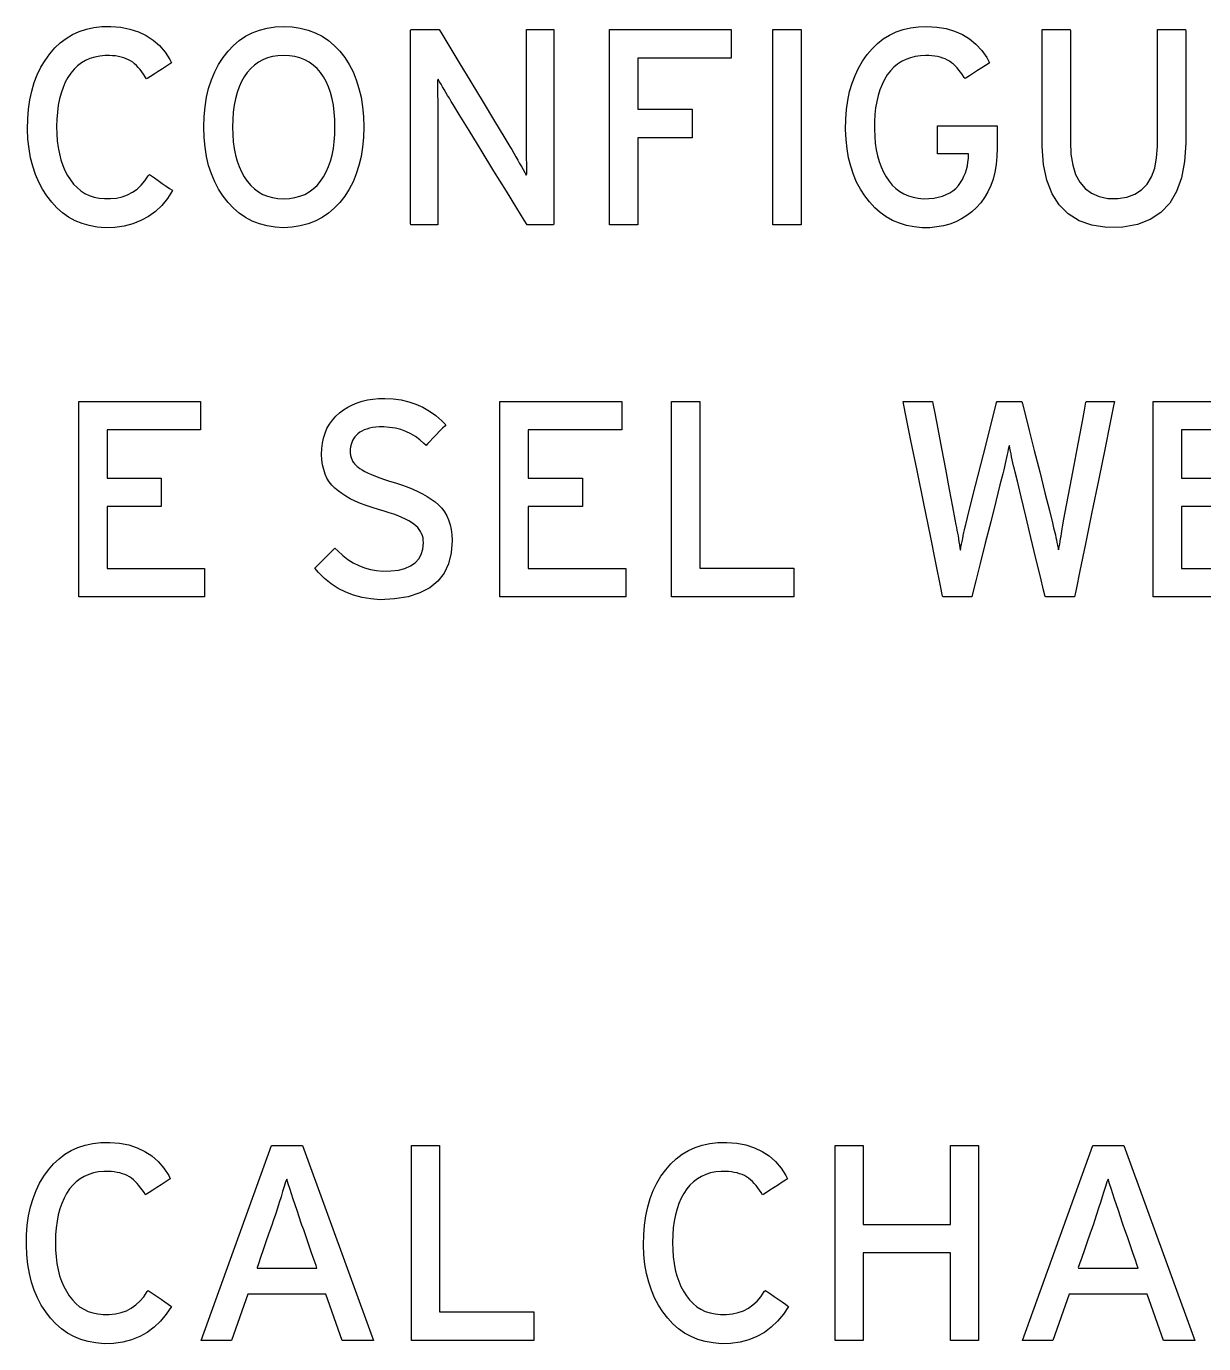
# Model space of a CAD drawing. Extents: x 1 to 47.7, y 0.2 to 33.5.
# Drawn here: x 8.819 to 10.403, y 23.699 to 25.469 of the extents above; entities that cross this region are included whole.
import ezdxf

# ---------------------------------------------------------------- set-up
doc = ezdxf.new("R2010")
doc.units = 0
doc.header["$MEASUREMENT"] = 0
doc.layers.add('6_0____DWG', color=7, linetype='CONTINUOUS')

msp = doc.modelspace()

# ---------------------------------------------------------------- linework, layer by layer
at = {"layer": '6_0____DWG'}
for points in [[(9.016, 25.2487), (9.0091, 25.2381), (9.0015, 25.2287), (8.993, 25.2206), (8.9837, 25.2137), (8.9735, 25.2082), (8.9626, 25.2038), (8.9508, 25.2008), (8.9383, 25.199), (8.9255, 25.1986), (8.9145, 25.1996), (8.9041, 25.2015), (8.8943, 25.2043), (8.885, 25.2081), (8.8763, 25.2129), (8.8681, 25.2186), (8.8606, 25.2253), (8.8535, 25.2329), (8.847, 25.2413), (8.8411, 25.2503), (8.836, 25.26), (8.8316, 25.2703), (8.828, 25.2812), (8.8251, 25.2928), (8.823, 25.3049), (8.8216, 25.3178), (8.821, 25.3313), (8.8213, 25.345), (8.8224, 25.3581), (8.8242, 25.3706), (8.8268, 25.3824), (8.8301, 25.3937), (8.8341, 25.4043), (8.839, 25.4143), (8.8446, 25.4236), (8.8509, 25.4324), (8.8577, 25.4403), (8.865, 25.4472), (8.8729, 25.4532), (8.8814, 25.4583), (8.8905, 25.4624), (8.9001, 25.4655), (8.9103, 25.4678), (8.921, 25.469), (8.9332, 25.4692), (8.9464, 25.4681), (8.9587, 25.4657), (8.9701, 25.462), (8.9805, 25.4571), (8.99, 25.4509), (8.9985, 25.4434), (9.006, 25.4347), (9.0126, 25.4247), (9.0145, 25.4201), (9.012, 25.4184), (9.0078, 25.4157), (9.0025, 25.4123), (8.9967, 25.4086), (8.9911, 25.405), (8.9863, 25.4019), (8.9828, 25.3996), (8.9812, 25.3986), (8.9793, 25.4017), (8.9771, 25.4051), (8.9748, 25.4083), (8.9724, 25.4113), (8.97, 25.4141), (8.9675, 25.4166), (8.965, 25.4189), (8.9624, 25.421), (8.9597, 25.4229), (8.9568, 25.4245), (8.9536, 25.4259), (8.9503, 25.4271), (8.9468, 25.4281), (8.9432, 25.4289), (8.9393, 25.4295), (8.9353, 25.4299), (8.9311, 25.4301), (8.9255, 25.4301), (8.9182, 25.4294), (8.9114, 25.4281), (8.905, 25.4261), (8.899, 25.4235), (8.8934, 25.4203), (8.8883, 25.4163), (8.8835, 25.4118), (8.8792, 25.4066), (8.8753, 25.4006), (8.8718, 25.3942), (8.8687, 25.3872), (8.8661, 25.3797), (8.864, 25.3717), (8.8623, 25.3632), (8.8611, 25.3542), (8.8604, 25.3447), (8.8601, 25.3347), (8.8604, 25.3248), (8.861, 25.3153), (8.8622, 25.3063), (8.8638, 25.2979), (8.8658, 25.2899), (8.8683, 25.2824), (8.8713, 25.2754), (8.8748, 25.269), (8.8787, 25.2629), (8.8829, 25.2574), (8.8876, 25.2525), (8.8927, 25.2483), (8.8982, 25.2448), (8.9041, 25.242), (8.9105, 25.2399), (8.9173, 25.2385), (8.9245, 25.2378), (8.9325, 25.2378), (8.9407, 25.2386), (8.9484, 25.2403), (8.9556, 25.2429), (8.9622, 25.2463), (8.9683, 25.2506), (8.9738, 25.2557), (8.9788, 25.2617), (8.9833, 25.2686), (8.985, 25.2701), (8.9877, 25.2683), (8.9918, 25.2655), (8.9968, 25.262), (9.0022, 25.2583), (9.0074, 25.2547), (9.0118, 25.2516), (9.0149, 25.2495)], [(9.2732, 25.334), (9.2728, 25.3201), (9.2715, 25.3068), (9.2695, 25.2942), (9.2667, 25.2822), (9.2631, 25.2709), (9.2588, 25.2603), (9.2536, 25.2504), (9.2477, 25.2412), (9.241, 25.2325), (9.2336, 25.2248), (9.2257, 25.218), (9.2171, 25.2122), (9.2079, 25.2075), (9.1982, 25.2037), (9.1878, 25.201), (9.1769, 25.1993), (9.1654, 25.1985), (9.154, 25.1993), (9.1432, 25.201), (9.1329, 25.2037), (9.1233, 25.2075), (9.1143, 25.2122), (9.1058, 25.218), (9.098, 25.2248), (9.0908, 25.2325), (9.0841, 25.2412), (9.078, 25.2504), (9.0728, 25.2603), (9.0683, 25.2709), (9.0646, 25.2822), (9.0618, 25.2942), (9.0597, 25.3068), (9.0584, 25.3201), (9.0579, 25.334), (9.0584, 25.348), (9.0597, 25.3613), (9.0618, 25.374), (9.0646, 25.386), (9.0683, 25.3973), (9.0728, 25.408), (9.078, 25.418), (9.0841, 25.4274), (9.0908, 25.436), (9.098, 25.4437), (9.1058, 25.4503), (9.1143, 25.456), (9.1233, 25.4607), (9.1329, 25.4643), (9.1432, 25.467), (9.154, 25.4687), (9.1654, 25.4693), (9.1769, 25.4687), (9.1878, 25.467), (9.1982, 25.4643), (9.2079, 25.4607), (9.2171, 25.456), (9.2257, 25.4503), (9.2336, 25.4437), (9.241, 25.436), (9.2477, 25.4274), (9.2536, 25.418), (9.2588, 25.408), (9.2631, 25.3973), (9.2667, 25.386), (9.2695, 25.374), (9.2715, 25.3613), (9.2728, 25.348)], [(9.4928, 25.2027), (9.4891, 25.2087), (9.4792, 25.2248), (9.465, 25.2478), (9.4483, 25.2749), (9.431, 25.3031), (9.4148, 25.3294), (9.4017, 25.3507), (9.3934, 25.3642), (9.3908, 25.3685), (9.3883, 25.3726), (9.3859, 25.3766), (9.3836, 25.3805), (9.3814, 25.3843), (9.3792, 25.3879), (9.3772, 25.3915), (9.3752, 25.3949), (9.3733, 25.3982), (9.3725, 25.396), (9.3725, 25.3897), (9.3725, 25.3832), (9.3725, 25.3765), (9.3726, 25.3696), (9.3726, 25.3625), (9.3727, 25.3551), (9.3728, 25.3476), (9.3728, 25.3399), (9.3728, 25.3351), (9.3728, 25.3229), (9.3728, 25.3045), (9.3728, 25.2824), (9.3728, 25.2591), (9.3728, 25.237), (9.3728, 25.2186), (9.3728, 25.2064), (9.3728, 25.2027), (9.3711, 25.2027), (9.3672, 25.2027), (9.3619, 25.2027), (9.3557, 25.2027), (9.3494, 25.2027), (9.3436, 25.2027), (9.3391, 25.2027), (9.3364, 25.2027), (9.3359, 25.2046), (9.3359, 25.2216), (9.3359, 25.2525), (9.3359, 25.2926), (9.3359, 25.3372), (9.3359, 25.3814), (9.3359, 25.4204), (9.3359, 25.4497), (9.3359, 25.4643), (9.3366, 25.4651), (9.3398, 25.4651), (9.3449, 25.4651), (9.351, 25.4651), (9.3577, 25.4651), (9.3641, 25.4651), (9.3695, 25.4651), (9.3733, 25.4651), (9.3747, 25.4651), (9.3782, 25.4593), (9.3877, 25.4437), (9.4012, 25.4213), (9.4171, 25.3949), (9.4336, 25.3675), (9.4491, 25.3419), (9.4616, 25.3211), (9.4695, 25.308), (9.4722, 25.3036), (9.475, 25.2987), (9.4777, 25.294), (9.4803, 25.2894), (9.4828, 25.2851), (9.4852, 25.2809), (9.4875, 25.2769), (9.4896, 25.273), (9.4916, 25.2693), (9.4924, 25.2714), (9.4923, 25.2779), (9.4923, 25.2846), (9.4922, 25.2915), (9.4922, 25.2985), (9.4921, 25.3058), (9.4921, 25.3132), (9.4921, 25.3208), (9.4921, 25.3286), (9.4921, 25.3334), (9.4921, 25.3455), (9.4921, 25.3638), (9.4921, 25.3858), (9.4921, 25.409), (9.4921, 25.431), (9.4921, 25.4493), (9.4921, 25.4615), (9.4921, 25.4651), (9.4938, 25.4651), (9.4977, 25.4651), (9.503, 25.4651), (9.5092, 25.4651), (9.5155, 25.4651), (9.5213, 25.4651), (9.5259, 25.4651), (9.5286, 25.4651), (9.529, 25.4633), (9.529, 25.4463), (9.529, 25.4154), (9.529, 25.3752), (9.529, 25.3307), (9.529, 25.2865), (9.529, 25.2474), (9.529, 25.2182), (9.529, 25.2036), (9.5283, 25.2027), (9.5254, 25.2027), (9.5207, 25.2027), (9.5149, 25.2027), (9.5087, 25.2027), (9.5027, 25.2027), (9.4976, 25.2027), (9.4941, 25.2027)], [(10.1252, 25.3054), (10.1248, 25.2942), (10.1237, 25.2835), (10.1219, 25.2735), (10.1195, 25.2641), (10.1164, 25.2552), (10.1126, 25.247), (10.1081, 25.2394), (10.1029, 25.2323), (10.0971, 25.2259), (10.0908, 25.22), (10.0841, 25.2149), (10.0769, 25.2104), (10.0693, 25.2067), (10.0613, 25.2036), (10.0528, 25.2013), (10.0439, 25.1997), (10.0346, 25.1987), (10.0243, 25.1987), (10.0135, 25.1997), (10.0032, 25.2017), (9.9935, 25.2046), (9.9844, 25.2085), (9.9758, 25.2132), (9.9677, 25.219), (9.9603, 25.2256), (9.9533, 25.2333), (9.9469, 25.2416), (9.9411, 25.2506), (9.936, 25.2601), (9.9317, 25.2703), (9.9281, 25.2812), (9.9252, 25.2926), (9.9231, 25.3047), (9.9218, 25.3174), (9.9211, 25.3308), (9.9214, 25.3444), (9.9224, 25.3574), (9.9241, 25.3698), (9.9266, 25.3816), (9.9299, 25.3928), (9.9339, 25.4034), (9.9386, 25.4133), (9.944, 25.4227), (9.9502, 25.4314), (9.9569, 25.4393), (9.9641, 25.4464), (9.9719, 25.4524), (9.9802, 25.4576), (9.9891, 25.4618), (9.9985, 25.4651), (10.0085, 25.4674), (10.0191, 25.4689), (10.0306, 25.4693), (10.0439, 25.4684), (10.0563, 25.4663), (10.0677, 25.4629), (10.0783, 25.4583), (10.0878, 25.4525), (10.0965, 25.4454), (10.1042, 25.437), (10.111, 25.4274), (10.1148, 25.4202), (10.1129, 25.419), (10.1092, 25.4166), (10.1042, 25.4134), (10.0987, 25.4099), (10.0931, 25.4063), (10.088, 25.403), (10.0841, 25.4005), (10.0819, 25.3991), (10.0805, 25.4008), (10.0783, 25.4043), (10.076, 25.4075), (10.0736, 25.4105), (10.0712, 25.4134), (10.0688, 25.416), (10.0662, 25.4183), (10.0636, 25.4205), (10.0609, 25.4225), (10.0581, 25.4241), (10.055, 25.4255), (10.0518, 25.4267), (10.0485, 25.4278), (10.0449, 25.4286), (10.0412, 25.4293), (10.0373, 25.4298), (10.0332, 25.4301), (10.029, 25.4302), (10.0219, 25.4298), (10.0149, 25.4289), (10.0083, 25.4272), (10.0021, 25.425), (9.9963, 25.4221), (9.9909, 25.4186), (9.986, 25.4144), (9.9814, 25.4096), (9.9772, 25.4041), (9.9735, 25.398), (9.9702, 25.3914), (9.9673, 25.3842), (9.965, 25.3766), (9.963, 25.3685), (9.9616, 25.3599), (9.9606, 25.3508), (9.96, 25.3412), (9.9599, 25.3312), (9.9603, 25.3215), (9.9611, 25.3123), (9.9623, 25.3035), (9.9641, 25.2953), (9.9663, 25.2876), (9.9689, 25.2803), (9.972, 25.2735), (9.9756, 25.2672), (9.9796, 25.2613), (9.984, 25.256), (9.9888, 25.2514), (9.994, 25.2474), (9.9996, 25.2441), (10.0056, 25.2415), (10.012, 25.2396), (10.0188, 25.2383), (10.0261, 25.2377), (10.0332, 25.2379), (10.0397, 25.2385), (10.0457, 25.2396), (10.0513, 25.2411), (10.0565, 25.2431), (10.0613, 25.2455), (10.0656, 25.2483), (10.0694, 25.2516), (10.0729, 25.2553), (10.0757, 25.2593), (10.0783, 25.2635), (10.0804, 25.2678), (10.0823, 25.2723), (10.0838, 25.2769), (10.085, 25.2817), (10.0858, 25.2867), (10.0863, 25.2918), (10.0864, 25.2969), (10.0864, 25.2969), (10.0864, 25.297), (10.0864, 25.2972), (10.0864, 25.2974), (10.0864, 25.2975), (10.0864, 25.2977), (10.0864, 25.2979), (10.0864, 25.298), (10.0864, 25.298), (10.0842, 25.298), (10.0798, 25.298), (10.0737, 25.298), (10.0669, 25.298), (10.0599, 25.298), (10.0535, 25.298), (10.0484, 25.298), (10.0454, 25.298), (10.0449, 25.2982), (10.0449, 25.3006), (10.0449, 25.305), (10.0449, 25.3107), (10.0449, 25.317), (10.0449, 25.3233), (10.0449, 25.3289), (10.0449, 25.3332), (10.0449, 25.3355), (10.046, 25.3357), (10.052, 25.3357), (10.062, 25.3357), (10.0744, 25.3357), (10.088, 25.3357), (10.1013, 25.3357), (10.1128, 25.3357), (10.1212, 25.3357), (10.1251, 25.3357), (10.1252, 25.3349), (10.1252, 25.3324), (10.1252, 25.3284), (10.1252, 25.3236), (10.1252, 25.3185), (10.1252, 25.3136), (10.1252, 25.3094), (10.1252, 25.3065)], [(10.3786, 25.3121), (10.3771, 25.2875), (10.373, 25.2659), (10.3664, 25.2473), (10.3571, 25.2317), (10.3452, 25.2191), (10.3307, 25.2095), (10.3137, 25.2029), (10.294, 25.1993), (10.2724, 25.1989), (10.2525, 25.202), (10.2353, 25.2081), (10.2206, 25.2172), (10.2085, 25.2293), (10.1989, 25.2444), (10.1919, 25.2625), (10.1874, 25.2837), (10.1856, 25.3078), (10.1855, 25.3167), (10.1855, 25.3302), (10.1855, 25.3509), (10.1855, 25.3758), (10.1855, 25.4023), (10.1855, 25.4272), (10.1855, 25.4479), (10.1855, 25.4614), (10.1856, 25.4651), (10.1875, 25.4651), (10.1917, 25.4651), (10.1974, 25.4651), (10.2039, 25.4651), (10.2104, 25.4651), (10.2163, 25.4651), (10.2209, 25.4651), (10.2233, 25.4651), (10.2236, 25.463), (10.2236, 25.4514), (10.2236, 25.432), (10.2236, 25.4078), (10.2236, 25.3816), (10.2236, 25.3563), (10.2236, 25.3347), (10.2236, 25.3196), (10.2236, 25.3139), (10.2243, 25.2974), (10.2267, 25.2828), (10.2306, 25.2703), (10.2361, 25.2598), (10.2432, 25.2513), (10.2519, 25.2449), (10.2621, 25.2405), (10.2739, 25.2381), (10.2871, 25.2379), (10.2994, 25.2398), (10.3101, 25.2437), (10.3192, 25.2495), (10.3267, 25.2573), (10.3326, 25.267), (10.3369, 25.2787), (10.3395, 25.2924), (10.3406, 25.308), (10.3406, 25.3151), (10.3406, 25.3288), (10.3406, 25.3497), (10.3406, 25.3749), (10.3406, 25.4016), (10.3406, 25.4269), (10.3406, 25.4477), (10.3406, 25.4614), (10.3407, 25.4651), (10.3426, 25.4651), (10.3468, 25.4651), (10.3525, 25.4651), (10.359, 25.4651), (10.3655, 25.4651), (10.3714, 25.4651), (10.3759, 25.4651), (10.3784, 25.4651), (10.3786, 25.463), (10.3786, 25.4512), (10.3786, 25.4316), (10.3786, 25.4071), (10.3786, 25.3806), (10.3786, 25.355), (10.3786, 25.3331), (10.3786, 25.3178)], [(9.2345, 25.334), (9.2342, 25.3443), (9.2335, 25.3541), (9.2323, 25.3634), (9.2306, 25.3721), (9.2284, 25.3803), (9.2258, 25.3879), (9.2227, 25.395), (9.219, 25.4016), (9.2149, 25.4075), (9.2103, 25.4128), (9.2053, 25.4173), (9.1998, 25.4212), (9.1938, 25.4243), (9.1874, 25.4268), (9.1805, 25.4286), (9.1732, 25.4298), (9.1654, 25.4302), (9.1578, 25.4298), (9.1506, 25.4286), (9.1438, 25.4268), (9.1375, 25.4243), (9.1316, 25.4212), (9.1262, 25.4173), (9.1212, 25.4128), (9.1166, 25.4075), (9.1124, 25.4016), (9.1088, 25.395), (9.1056, 25.3879), (9.1029, 25.3803), (9.1007, 25.3721), (9.0989, 25.3634), (9.0977, 25.3541), (9.097, 25.3443), (9.0967, 25.334), (9.097, 25.3238), (9.0977, 25.3142), (9.0989, 25.305), (9.1007, 25.2964), (9.1029, 25.2883), (9.1056, 25.2808), (9.1088, 25.2737), (9.1124, 25.2672), (9.1166, 25.2611), (9.1212, 25.2556), (9.1262, 25.2509), (9.1316, 25.2468), (9.1375, 25.2435), (9.1438, 25.241), (9.1506, 25.2392), (9.1578, 25.2381), (9.1654, 25.2377), (9.1732, 25.2381), (9.1805, 25.2392), (9.1874, 25.241), (9.1938, 25.2435), (9.1998, 25.2468), (9.2053, 25.2509), (9.2103, 25.2556), (9.2149, 25.2611), (9.219, 25.2672), (9.2227, 25.2737), (9.2258, 25.2808), (9.2284, 25.2883), (9.2306, 25.2964), (9.2323, 25.305), (9.2335, 25.3142), (9.2342, 25.3238)], [(9.3919, 24.7781), (9.3908, 24.7615), (9.3873, 24.7469), (9.3813, 24.7342), (9.3728, 24.7234), (9.3619, 24.7146), (9.3485, 24.7077), (9.3327, 24.7027), (9.3144, 24.6996), (9.2953, 24.6986), (9.2828, 24.6996), (9.2709, 24.7016), (9.2596, 24.7047), (9.2489, 24.7088), (9.2388, 24.7139), (9.2293, 24.72), (9.2204, 24.7272), (9.2121, 24.7353), (9.2075, 24.7411), (9.2091, 24.7427), (9.2122, 24.7458), (9.2163, 24.7499), (9.2209, 24.7544), (9.2254, 24.759), (9.2295, 24.7631), (9.2327, 24.7662), (9.2344, 24.768), (9.2383, 24.7643), (9.2449, 24.7581), (9.2518, 24.7528), (9.259, 24.7482), (9.2664, 24.7444), (9.2741, 24.7414), (9.2821, 24.7391), (9.2903, 24.7377), (9.2987, 24.737), (9.3095, 24.7373), (9.3198, 24.7385), (9.3286, 24.7407), (9.3362, 24.744), (9.3424, 24.7482), (9.3472, 24.7534), (9.3506, 24.7595), (9.3527, 24.7667), (9.3535, 24.7749), (9.3533, 24.7785), (9.3529, 24.7817), (9.3521, 24.7847), (9.351, 24.7877), (9.3495, 24.7905), (9.3478, 24.7931), (9.3457, 24.7957), (9.3434, 24.7981), (9.3406, 24.8003), (9.3373, 24.8026), (9.3336, 24.8048), (9.3293, 24.807), (9.3245, 24.8091), (9.3193, 24.8113), (9.3136, 24.8134), (9.3074, 24.8155), (9.3007, 24.8175), (9.293, 24.8197), (9.2844, 24.8224), (9.2763, 24.8252), (9.2687, 24.8281), (9.2616, 24.8312), (9.2551, 24.8344), (9.249, 24.8377), (9.2435, 24.8412), (9.2386, 24.8448), (9.2341, 24.8485), (9.2301, 24.8526), (9.2266, 24.8571), (9.2237, 24.8621), (9.2212, 24.8675), (9.2193, 24.8735), (9.2178, 24.8799), (9.2169, 24.8867), (9.2165, 24.894), (9.2167, 24.9017), (9.2176, 24.9091), (9.219, 24.916), (9.2211, 24.9226), (9.2237, 24.9288), (9.227, 24.9347), (9.231, 24.9401), (9.2355, 24.9452), (9.2406, 24.9499), (9.2461, 24.9539), (9.2518, 24.9575), (9.2579, 24.9606), (9.2643, 24.9633), (9.271, 24.9654), (9.278, 24.9671), (9.2854, 24.9683), (9.2931, 24.9691), (9.3015, 24.9693), (9.3126, 24.9687), (9.3234, 24.9672), (9.3336, 24.9648), (9.3434, 24.9615), (9.3528, 24.9573), (9.3617, 24.9521), (9.3701, 24.9461), (9.3781, 24.9392), (9.3835, 24.9336), (9.382, 24.9321), (9.3791, 24.9291), (9.3751, 24.925), (9.3706, 24.9203), (9.3661, 24.9156), (9.362, 24.9113), (9.3587, 24.908), (9.3569, 24.9061), (9.3541, 24.9084), (9.3485, 24.9135), (9.3427, 24.9179), (9.3364, 24.9217), (9.3299, 24.9248), (9.3229, 24.9273), (9.3157, 24.9292), (9.308, 24.9303), (9.3001, 24.9309), (9.294, 24.9308), (9.2894, 24.9305), (9.285, 24.9299), (9.281, 24.9291), (9.2772, 24.9281), (9.2738, 24.9269), (9.2707, 24.9254), (9.2679, 24.9237), (9.2654, 24.9218), (9.2632, 24.9197), (9.2612, 24.9174), (9.2595, 24.915), (9.2581, 24.9125), (9.257, 24.9098), (9.2561, 24.9071), (9.2554, 24.9042), (9.255, 24.9012), (9.2549, 24.8982), (9.255, 24.8967), (9.2551, 24.8952), (9.2552, 24.8938), (9.2554, 24.8924), (9.2557, 24.8911), (9.2561, 24.8898), (9.2565, 24.8886), (9.257, 24.8874), (9.2575, 24.8862), (9.2582, 24.885), (9.2589, 24.8837), (9.2598, 24.8825), (9.2607, 24.8813), (9.2618, 24.8802), (9.263, 24.879), (9.2642, 24.8778), (9.2656, 24.8767), (9.2677, 24.8752), (9.2709, 24.8731), (9.2746, 24.871), (9.2789, 24.8689), (9.2836, 24.8668), (9.2889, 24.8647), (9.2946, 24.8625), (9.3009, 24.8604), (9.3077, 24.8582), (9.3157, 24.8558), (9.3239, 24.8531), (9.3317, 24.8503), (9.339, 24.8473), (9.3459, 24.8442), (9.3523, 24.8409), (9.3584, 24.8375), (9.364, 24.8339), (9.3691, 24.8302), (9.3738, 24.8262), (9.378, 24.8218), (9.3816, 24.8169), (9.3847, 24.8116), (9.3872, 24.8058), (9.3892, 24.7995), (9.3906, 24.7928), (9.3915, 24.7857)], [(10.2292, 24.7027), (10.2278, 24.7027), (10.224, 24.7027), (10.2185, 24.7027), (10.2121, 24.7027), (10.2053, 24.7027), (10.199, 24.7027), (10.1938, 24.7027), (10.1904, 24.7027), (10.1894, 24.703), (10.1874, 24.7115), (10.1831, 24.7295), (10.1772, 24.7541), (10.1704, 24.7822), (10.1635, 24.8108), (10.1572, 24.8371), (10.1522, 24.8578), (10.1492, 24.8702), (10.1482, 24.8741), (10.1472, 24.8784), (10.1463, 24.8827), (10.1454, 24.8868), (10.1445, 24.8908), (10.1437, 24.8947), (10.1429, 24.8985), (10.1421, 24.9022), (10.1414, 24.9058), (10.1407, 24.9048), (10.14, 24.9012), (10.1392, 24.8975), (10.1384, 24.8937), (10.1375, 24.8897), (10.1367, 24.8857), (10.1357, 24.8816), (10.1348, 24.8773), (10.1338, 24.873), (10.1326, 24.8679), (10.1288, 24.8531), (10.1231, 24.8306), (10.1163, 24.8034), (10.109, 24.7746), (10.102, 24.7472), (10.0962, 24.724), (10.0922, 24.7082), (10.0908, 24.7027), (10.0893, 24.7027), (10.0854, 24.7027), (10.08, 24.7027), (10.0736, 24.7027), (10.067, 24.7027), (10.0608, 24.7027), (10.0558, 24.7027), (10.0526, 24.7027), (10.0517, 24.7034), (10.0488, 24.7174), (10.043, 24.746), (10.0352, 24.7844), (10.0263, 24.8281), (10.0173, 24.8723), (10.0091, 24.9126), (10.0026, 24.9441), (9.9989, 24.9624), (9.9987, 24.9651), (10.0013, 24.9651), (10.006, 24.9651), (10.0121, 24.9651), (10.0188, 24.9651), (10.0254, 24.9651), (10.0313, 24.9651), (10.0357, 24.9651), (10.0379, 24.9651), (10.0386, 24.9623), (10.0411, 24.9492), (10.0451, 24.9282), (10.05, 24.9021), (10.0554, 24.874), (10.0606, 24.8468), (10.065, 24.8233), (10.0682, 24.8065), (10.0696, 24.7994), (10.0702, 24.7959), (10.071, 24.7921), (10.0717, 24.7883), (10.0724, 24.7844), (10.073, 24.7805), (10.0737, 24.7765), (10.0743, 24.7725), (10.0749, 24.7685), (10.0755, 24.7653), (10.0763, 24.7693), (10.0771, 24.7732), (10.0779, 24.7771), (10.0787, 24.781), (10.0795, 24.7849), (10.0804, 24.7888), (10.0812, 24.7926), (10.082, 24.7964), (10.0827, 24.7996), (10.0851, 24.809), (10.0898, 24.8275), (10.096, 24.852), (10.1031, 24.8798), (10.1102, 24.9078), (10.1166, 24.9331), (10.1215, 24.9527), (10.1243, 24.9637), (10.125, 24.9651), (10.1274, 24.9651), (10.1314, 24.9651), (10.1366, 24.9651), (10.1423, 24.9651), (10.1479, 24.9651), (10.1528, 24.9651), (10.1565, 24.9651), (10.1583, 24.9651), (10.1592, 24.9618), (10.1627, 24.9479), (10.1682, 24.926), (10.175, 24.8991), (10.1822, 24.8703), (10.1892, 24.8425), (10.1952, 24.8187), (10.1994, 24.802), (10.201, 24.7953), (10.2018, 24.7923), (10.2026, 24.7891), (10.2033, 24.7858), (10.2041, 24.7824), (10.2048, 24.779), (10.2055, 24.7754), (10.2062, 24.7718), (10.2069, 24.7681), (10.2076, 24.7655), (10.2083, 24.7695), (10.2091, 24.7734), (10.2097, 24.7771), (10.2104, 24.7807), (10.211, 24.7842), (10.2115, 24.7875), (10.212, 24.7907), (10.2125, 24.7938), (10.2129, 24.7965), (10.2148, 24.8067), (10.2185, 24.8259), (10.2232, 24.8512), (10.2286, 24.8796), (10.2339, 24.9081), (10.2387, 24.9336), (10.2424, 24.9533), (10.2444, 24.964), (10.2451, 24.9651), (10.2479, 24.9651), (10.2526, 24.9651), (10.2585, 24.9651), (10.265, 24.9651), (10.2713, 24.9651), (10.2769, 24.9651), (10.2809, 24.9651), (10.2828, 24.9651), (10.2817, 24.9592), (10.2771, 24.9369), (10.2701, 24.9026), (10.2616, 24.8609), (10.2525, 24.8163), (10.2437, 24.7736), (10.2363, 24.7373), (10.2312, 24.7122)], [(9.0144, 23.7487), (9.0075, 23.7381), (8.9998, 23.7287), (8.9913, 23.7206), (8.982, 23.7137), (8.9719, 23.7082), (8.961, 23.7038), (8.9492, 23.7008), (8.9366, 23.699), (8.9239, 23.6986), (8.9129, 23.6996), (8.9025, 23.7015), (8.8926, 23.7043), (8.8833, 23.7081), (8.8746, 23.7129), (8.8665, 23.7186), (8.8589, 23.7253), (8.8519, 23.7329), (8.8454, 23.7413), (8.8395, 23.7503), (8.8343, 23.76), (8.83, 23.7703), (8.8263, 23.7812), (8.8235, 23.7928), (8.8214, 23.8049), (8.82, 23.8178), (8.8194, 23.8313), (8.8197, 23.845), (8.8207, 23.8581), (8.8225, 23.8706), (8.8251, 23.8824), (8.8284, 23.8937), (8.8325, 23.9043), (8.8373, 23.9143), (8.8429, 23.9236), (8.8492, 23.9324), (8.856, 23.9403), (8.8634, 23.9472), (8.8713, 23.9532), (8.8798, 23.9583), (8.8888, 23.9624), (8.8985, 23.9655), (8.9086, 23.9678), (8.9194, 23.969), (8.9315, 23.9692), (8.9448, 23.9681), (8.9571, 23.9657), (8.9685, 23.962), (8.9789, 23.9571), (8.9883, 23.9509), (8.9968, 23.9434), (9.0043, 23.9347), (9.0109, 23.9247), (9.0128, 23.9201), (9.0103, 23.9184), (9.0061, 23.9157), (9.0008, 23.9123), (8.9951, 23.9086), (8.9895, 23.905), (8.9846, 23.9019), (8.9811, 23.8996), (8.9796, 23.8986), (8.9777, 23.9017), (8.9754, 23.9051), (8.9731, 23.9083), (8.9708, 23.9113), (8.9684, 23.9141), (8.9659, 23.9166), (8.9634, 23.9189), (8.9608, 23.921), (8.9581, 23.9229), (8.9551, 23.9245), (8.952, 23.9259), (8.9487, 23.9271), (8.9452, 23.9281), (8.9415, 23.9289), (8.9377, 23.9295), (8.9336, 23.9299), (8.9295, 23.9301), (8.9238, 23.9301), (8.9166, 23.9294), (8.9097, 23.9281), (8.9033, 23.9261), (8.8973, 23.9235), (8.8918, 23.9203), (8.8866, 23.9163), (8.8819, 23.9118), (8.8776, 23.9066), (8.8736, 23.9006), (8.8701, 23.8942), (8.8671, 23.8872), (8.8645, 23.8797), (8.8624, 23.8717), (8.8607, 23.8632), (8.8595, 23.8542), (8.8588, 23.8447), (8.8585, 23.8347), (8.8587, 23.8248), (8.8594, 23.8153), (8.8605, 23.8063), (8.8621, 23.7979), (8.8642, 23.7899), (8.8667, 23.7824), (8.8697, 23.7754), (8.8732, 23.769), (8.8771, 23.7629), (8.8813, 23.7574), (8.886, 23.7525), (8.891, 23.7483), (8.8966, 23.7448), (8.9025, 23.742), (8.9088, 23.7399), (8.9156, 23.7385), (8.9228, 23.7378), (8.9309, 23.7378), (8.9391, 23.7386), (8.9468, 23.7403), (8.9539, 23.7429), (8.9605, 23.7463), (8.9666, 23.7506), (8.9722, 23.7557), (8.9772, 23.7617), (8.9817, 23.7686), (8.9834, 23.7701), (8.986, 23.7683), (8.9901, 23.7655), (8.9952, 23.762), (9.0006, 23.7583), (9.0057, 23.7547), (9.0102, 23.7516), (9.0132, 23.7495)], [(9.8444, 23.7487), (9.8375, 23.7381), (9.8298, 23.7287), (9.8213, 23.7206), (9.812, 23.7137), (9.8019, 23.7082), (9.791, 23.7038), (9.7792, 23.7008), (9.7666, 23.699), (9.7539, 23.6986), (9.7429, 23.6996), (9.7325, 23.7015), (9.7226, 23.7043), (9.7134, 23.7081), (9.7046, 23.7129), (9.6965, 23.7186), (9.6889, 23.7253), (9.6819, 23.7329), (9.6754, 23.7413), (9.6695, 23.7503), (9.6644, 23.76), (9.66, 23.7703), (9.6564, 23.7812), (9.6535, 23.7928), (9.6514, 23.8049), (9.65, 23.8178), (9.6494, 23.8313), (9.6497, 23.845), (9.6507, 23.8581), (9.6526, 23.8706), (9.6551, 23.8824), (9.6584, 23.8937), (9.6625, 23.9043), (9.6673, 23.9143), (9.6729, 23.9236), (9.6793, 23.9324), (9.686, 23.9403), (9.6934, 23.9472), (9.7013, 23.9532), (9.7098, 23.9583), (9.7189, 23.9624), (9.7285, 23.9655), (9.7387, 23.9678), (9.7494, 23.969), (9.7615, 23.9692), (9.7748, 23.9681), (9.7871, 23.9657), (9.7985, 23.962), (9.8089, 23.9571), (9.8183, 23.9509), (9.8268, 23.9434), (9.8344, 23.9347), (9.841, 23.9247), (9.8429, 23.9201), (9.8403, 23.9184), (9.8361, 23.9157), (9.8309, 23.9123), (9.8251, 23.9086), (9.8195, 23.905), (9.8146, 23.9019), (9.8111, 23.8996), (9.8096, 23.8986), (9.8077, 23.9017), (9.8055, 23.9051), (9.8032, 23.9083), (9.8008, 23.9113), (9.7984, 23.9141), (9.7959, 23.9166), (9.7934, 23.9189), (9.7908, 23.921), (9.7881, 23.9229), (9.7851, 23.9245), (9.782, 23.9259), (9.7787, 23.9271), (9.7752, 23.9281), (9.7715, 23.9289), (9.7677, 23.9295), (9.7637, 23.9299), (9.7595, 23.9301), (9.7538, 23.9301), (9.7466, 23.9294), (9.7397, 23.9281), (9.7333, 23.9261), (9.7273, 23.9235), (9.7218, 23.9203), (9.7166, 23.9163), (9.7119, 23.9118), (9.7076, 23.9066), (9.7037, 23.9006), (9.7001, 23.8942), (9.6971, 23.8872), (9.6945, 23.8797), (9.6924, 23.8717), (9.6907, 23.8632), (9.6895, 23.8542), (9.6888, 23.8447), (9.6885, 23.8347), (9.6887, 23.8248), (9.6894, 23.8153), (9.6905, 23.8063), (9.6921, 23.7979), (9.6942, 23.7899), (9.6967, 23.7824), (9.6997, 23.7754), (9.7032, 23.769), (9.7071, 23.7629), (9.7113, 23.7574), (9.716, 23.7525), (9.7211, 23.7483), (9.7266, 23.7448), (9.7325, 23.742), (9.7389, 23.7399), (9.7456, 23.7385), (9.7529, 23.7378), (9.7609, 23.7378), (9.7691, 23.7386), (9.7768, 23.7403), (9.7839, 23.7429), (9.7906, 23.7463), (9.7966, 23.7506), (9.8022, 23.7557), (9.8072, 23.7617), (9.8117, 23.7686), (9.8134, 23.7701), (9.816, 23.7683), (9.8201, 23.7655), (9.8252, 23.762), (9.8306, 23.7583), (9.8358, 23.7547), (9.8402, 23.7516), (9.8432, 23.7495)], [(9.1892, 23.8606), (9.1863, 23.8692), (9.1835, 23.8775), (9.1809, 23.8854), (9.1784, 23.893), (9.176, 23.9002), (9.1738, 23.9071), (9.1717, 23.9136), (9.1698, 23.9198), (9.1681, 23.9162), (9.1662, 23.9099), (9.1641, 23.9031), (9.1619, 23.896), (9.1596, 23.8885), (9.157, 23.8807), (9.1543, 23.8724), (9.1514, 23.8638), (9.1499, 23.8593), (9.1481, 23.8542), (9.1452, 23.8459), (9.1417, 23.8356), (9.1379, 23.8247), (9.1343, 23.8144), (9.1314, 23.8061), (9.1297, 23.8011), (9.1299, 23.8001), (9.1356, 23.8001), (9.1461, 23.8001), (9.1595, 23.8001), (9.1742, 23.8001), (9.1884, 23.8001), (9.2003, 23.8001), (9.2081, 23.8001), (9.2102, 23.8002), (9.209, 23.8036), (9.2065, 23.8109), (9.2031, 23.8206), (9.1994, 23.8315), (9.1956, 23.8422), (9.1924, 23.8515), (9.1901, 23.8581)], [(10.2937, 23.8606), (10.2908, 23.8692), (10.288, 23.8775), (10.2854, 23.8854), (10.2829, 23.893), (10.2805, 23.9002), (10.2783, 23.9071), (10.2762, 23.9136), (10.2743, 23.9198), (10.2725, 23.9162), (10.2707, 23.9099), (10.2686, 23.9031), (10.2664, 23.896), (10.264, 23.8885), (10.2615, 23.8807), (10.2588, 23.8724), (10.2559, 23.8638), (10.2544, 23.8593), (10.2526, 23.8542), (10.2497, 23.8459), (10.2462, 23.8356), (10.2424, 23.8247), (10.2388, 23.8144), (10.2359, 23.8061), (10.2341, 23.8011), (10.2344, 23.8001), (10.2401, 23.8001), (10.2506, 23.8001), (10.264, 23.8001), (10.2787, 23.8001), (10.2929, 23.8001), (10.3048, 23.8001), (10.3126, 23.8001), (10.3147, 23.8002), (10.3135, 23.8036), (10.311, 23.8109), (10.3076, 23.8206), (10.3038, 23.8315), (10.3001, 23.8422), (10.2968, 23.8515), (10.2946, 23.8581)]]:
    msp.add_lwpolyline(points, close=True, dxfattribs=at)
for points in [[(9.6416, 25.4267), (9.6416, 25.3578), (9.7147, 25.3578), (9.7147, 25.3194), (9.6416, 25.3194), (9.6416, 25.2027), (9.6036, 25.2027), (9.6036, 25.4651), (9.7674, 25.4651), (9.7674, 25.4267), (9.6416, 25.4267)], [(9.8235, 25.2027), (9.8235, 25.4651), (9.8616, 25.4651), (9.8616, 25.2027), (9.8235, 25.2027)], [(8.8899, 24.7027), (8.8899, 24.9651), (9.0536, 24.9651), (9.0536, 24.9271), (8.9279, 24.9271), (8.9279, 24.8618), (9.0009, 24.8618), (9.0009, 24.8238), (8.9279, 24.8238), (8.9279, 24.7408), (9.0591, 24.7408), (9.0591, 24.7027), (8.8899, 24.7027)], [(9.4564, 24.7027), (9.4564, 24.9651), (9.6201, 24.9651), (9.6201, 24.9271), (9.4944, 24.9271), (9.4944, 24.8618), (9.5675, 24.8618), (9.5675, 24.8238), (9.4944, 24.8238), (9.4944, 24.7408), (9.6256, 24.7408), (9.6256, 24.7027), (9.4564, 24.7027)], [(9.6869, 24.7027), (9.6869, 24.9651), (9.725, 24.9651), (9.725, 24.7412), (9.8517, 24.7412), (9.8517, 24.7027), (9.6869, 24.7027)], [(10.3347, 24.7027), (10.3347, 24.9651), (10.4985, 24.9651), (10.4985, 24.9271), (10.3728, 24.9271), (10.3728, 24.8618), (10.4458, 24.8618), (10.4458, 24.8238), (10.3728, 24.8238), (10.3728, 24.7408), (10.504, 24.7408), (10.504, 24.7027), (10.3347, 24.7027)], [(9.2443, 23.7027), (9.2224, 23.765), (9.1172, 23.765), (9.0955, 23.7027), (9.0546, 23.7027), (9.1491, 23.9651), (9.1909, 23.9651), (9.2864, 23.7027), (9.2443, 23.7027)], [(9.3372, 23.7027), (9.3372, 23.9651), (9.3752, 23.9651), (9.3752, 23.7412), (9.502, 23.7412), (9.502, 23.7027), (9.3372, 23.7027)], [(10.0621, 23.7027), (10.0621, 23.8205), (9.945, 23.8205), (9.945, 23.7027), (9.907, 23.7027), (9.907, 23.9651), (9.945, 23.9651), (9.945, 23.8589), (10.0621, 23.8589), (10.0621, 23.9651), (10.1001, 23.9651), (10.1001, 23.7027), (10.0621, 23.7027)], [(10.3488, 23.7027), (10.3268, 23.765), (10.2217, 23.765), (10.2, 23.7027), (10.1591, 23.7027), (10.2536, 23.9651), (10.2953, 23.9651), (10.3909, 23.7027), (10.3488, 23.7027)]]:
    msp.add_lwpolyline(points, dxfattribs=at)

doc.saveas('drawing.dxf')
